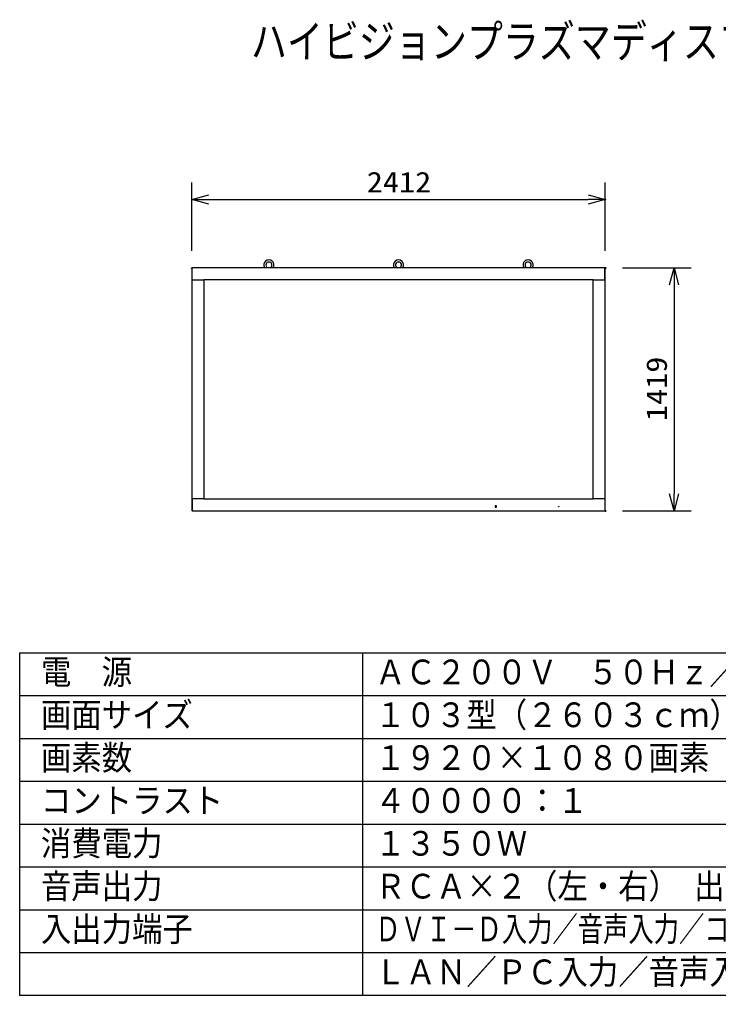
# Model space of a CAD drawing. Units: millimetres, scale not verified. Extents: x -63 to 63, y -57 to 57.
# Drawn here: x -62.5 to 19, y -56.5 to 57.4 of the extents above; entities that cross this region are included whole.
import ezdxf
from ezdxf.enums import TextEntityAlignment as Align

# ---------------------------------------------------------------- set-up
doc = ezdxf.new("R2010")
doc.units = ezdxf.units.MM
doc.header["$LTSCALE"] = 0.190236
doc.header["$PDMODE"] = 32
doc.header["$PDSIZE"] = 0.0951
for name, color, linetype in [('0-0_MOJI1', 2, 'Continuous'), ('0-2_GAIKEI', 1, 'Continuous'), ('0-3_WAKU', 7, 'Continuous')]:
    doc.layers.add(name, color=color, linetype=linetype)
doc.styles.add('ＭＳ ゴシック', font='')
doc.styles.get('ＭＳ ゴシック').set_extended_font_data('MS Gothic')

# ---------------------------------------------------------------- blocks, each defined once
blk = doc.blocks.new('_OPEN30')
at = {"layer": '0-3_WAKU'}
blk.add_line((0, 0), (-1, 0), dxfattribs=at)
blk.add_lwpolyline([(-1, 0.26795), (0, 0), (-1, -0.26795)], dxfattribs=at)

msp = doc.modelspace()

# ---------------------------------------------------------------- linework, layer by layer
at = {"layer": '0-2_GAIKEI', "color": 3}
for p, q in [((-42.4039, 30.3804), (-42.4039, 38.3804)), ((5.8402, 30.3804), (5.8402, 38.3804)), ((-40.4038, 36.3804), (3.8402, 36.3804)), ((7.8611, 28.4188), (15.8612, 28.4188)), ((13.8612, 26.4188), (13.8612, 2.0348)), ((7.8611, 0.0348), (15.8612, 0.0348))]:
    msp.add_line(p, q, dxfattribs=at)
at = {"layer": '0-2_GAIKEI', "color": 7}
for p, q in [((-42.4039, 28.3668), (-42.4039, 0.0868)), ((5.7802, 28.4188), (-42.3439, 28.4188)), ((5.8402, 0.0868), (5.8402, 28.3668)), ((-42.3439, 1.4408), (-42.3439, 0.0348)), ((-42.4039, 0.0868), (-42.3539, 0.0368)), ((-42.3539, 0.0368), (-42.3439, 0.0368)), ((-42.3439, 0.0348), (5.7802, 0.0348))]:
    msp.add_line(p, q, dxfattribs=at)
at = {"layer": '0-2_GAIKEI'}
for p, q in [((-42.3439, 27.0128), (-42.3439, 28.4188)), ((5.7802, 27.0128), (5.7802, 28.4188)), ((5.7902, 28.4168), (5.7802, 28.4168)), ((5.8402, 28.3668), (5.7902, 28.4168)), ((-42.3412, 27.0028), (-42.3408, 27.0023)), ((-42.3239, 26.9928), (-40.9878, 26.9928)), ((-40.9878, 26.9928), (-40.9778, 26.9928)), ((-40.9778, 26.9928), (-40.9778, 1.4608)), ((4.4142, 26.9928), (-40.9778, 26.9928)), ((4.4142, 26.9928), (4.4242, 26.9928)), ((4.4142, 1.4608), (4.4142, 26.9928)), ((4.4242, 26.9928), (5.7602, 26.9928)), ((-40.9878, 1.4608), (-42.3239, 1.4608)), ((-40.9778, 1.4608), (-40.9878, 1.4608)), ((-40.9778, 1.4608), (4.4142, 1.4608)), ((4.4242, 1.4608), (4.4142, 1.4608)), ((5.7602, 1.4608), (4.4242, 1.4608)), ((5.7775, 1.4508), (5.7772, 1.4513)), ((5.7802, 1.4408), (5.7802, 0.0348)), ((-7.0108, 0.6118), (-7.0108, 0.4898)), ((-6.8788, 0.6218), (-7.0008, 0.6218)), ((-7.0008, 0.4798), (-6.8788, 0.4798)), ((-6.8688, 0.4898), (-6.8688, 0.6118)), ((0.3742, 0.5308), (0.3742, 0.5708)), ((0.3802, 0.5768), (0.4202, 0.5768)), ((0.4202, 0.5248), (0.3802, 0.5248)), ((0.4262, 0.5708), (0.4262, 0.5308))]:
    msp.add_line(p, q, dxfattribs=at)
at = {"layer": '0-2_GAIKEI', "color": 7}
for points in [[(-42.3439, 28.4168), (-42.3539, 28.4168), (-42.4039, 28.3668)], [(-42.3408, 1.4515), (-42.3408, 1.4514), (-42.3408, 1.4513), (-42.3409, 1.4513), (-42.3409, 1.4512), (-42.3409, 1.4512), (-42.341, 1.4511), (-42.341, 1.451), (-42.3411, 1.451), (-42.3411, 1.4509), (-42.3411, 1.4508), (-42.3412, 1.4508)], [(-42.339, 1.4538), (-42.3391, 1.4537), (-42.3391, 1.4537), (-42.3392, 1.4536), (-42.3392, 1.4536), (-42.3393, 1.4535), (-42.3393, 1.4534), (-42.3394, 1.4534), (-42.3394, 1.4533), (-42.3395, 1.4533), (-42.3395, 1.4532), (-42.3396, 1.4532), (-42.3396, 1.4531), (-42.3396, 1.453), (-42.3397, 1.453), (-42.3397, 1.4529), (-42.3398, 1.4529), (-42.3398, 1.4528), (-42.3399, 1.4528), (-42.3399, 1.4527), (-42.34, 1.4526), (-42.34, 1.4526), (-42.34, 1.4525), (-42.3401, 1.4525), (-42.3401, 1.4524), (-42.3402, 1.4523), (-42.3402, 1.4523), (-42.3403, 1.4522), (-42.3403, 1.4522), (-42.3403, 1.4521), (-42.3404, 1.452), (-42.3404, 1.452), (-42.3405, 1.4519), (-42.3405, 1.4518), (-42.3406, 1.4518), (-42.3406, 1.4517), (-42.3406, 1.4517), (-42.3407, 1.4516), (-42.3407, 1.4515), (-42.3408, 1.4515)]]:
    msp.add_lwpolyline(points, dxfattribs=at)
at = {"layer": '0-2_GAIKEI'}
for points in [[(5.7754, 26.9998), (5.7755, 26.9999), (5.7755, 26.9999), (5.7756, 27), (5.7756, 27), (5.7757, 27.0001), (5.7757, 27.0001), (5.7757, 27.0002), (5.7758, 27.0003), (5.7758, 27.0003), (5.7759, 27.0004), (5.7759, 27.0004), (5.776, 27.0005), (5.776, 27.0006), (5.7761, 27.0006), (5.7761, 27.0007), (5.7762, 27.0007), (5.7762, 27.0008), (5.7762, 27.0008), (5.7763, 27.0009), (5.7763, 27.001), (5.7764, 27.001), (5.7764, 27.0011), (5.7765, 27.0011), (5.7765, 27.0012), (5.7766, 27.0013), (5.7766, 27.0013), (5.7766, 27.0014), (5.7767, 27.0014), (5.7767, 27.0015), (5.7768, 27.0016), (5.7768, 27.0016), (5.7768, 27.0017), (5.7769, 27.0018), (5.7769, 27.0018), (5.777, 27.0019), (5.777, 27.0019), (5.777, 27.002), (5.7771, 27.0021), (5.7771, 27.0021)], [(5.7771, 27.0021), (5.7772, 27.0022), (5.7772, 27.0022), (5.7772, 27.0023), (5.7773, 27.0024), (5.7773, 27.0024), (5.7774, 27.0025), (5.7774, 27.0026), (5.7774, 27.0026), (5.7775, 27.0027), (5.7775, 27.0028), (5.7775, 27.0028)]]:
    msp.add_lwpolyline(points, dxfattribs=at)
for centre, radius, start, end in [((-33.4041, 28.7368), 0.6, 330.22029, 209.77971), ((-33.4041, 28.7368), 0.35, 90, 238.36739), ((-33.4041, 28.7368), 0.35, 301.63261, 90), ((-18.2841, 28.7368), 0.6, 330.22029, 209.77971), ((-18.2841, 28.7368), 0.35, 90, 238.36739), ((-18.2841, 28.7368), 0.35, 301.63261, 90), ((-3.164, 28.7368), 0.6, 330.22029, 209.77971), ((-3.164, 28.7368), 0.35, 90, 238.36739), ((-3.164, 28.7368), 0.35, 301.63261, 90), ((-42.3239, 27.0128), 0.02, 180, 210), ((-42.3239, 27.0128), 0.02, 210, 211.80956), ((-42.3239, 27.0128), 0.02, 211.80956, 270), ((5.7602, 27.0128), 0.02, 270, 319.44867), ((5.7602, 27.0128), 0.02, 319.44867, 330), ((5.7602, 27.0128), 0.02, 330, 0), ((5.7602, 1.4408), 0.02, 31.80956, 90), ((5.7602, 1.4408), 0.02, 30, 31.80956), ((5.7602, 1.4408), 0.02, 0, 30), ((-7.0008, 0.6118), 0.01, 90, 180), ((-7.0008, 0.4898), 0.01, 180, 270), ((-6.8788, 0.6118), 0.01, 0, 90), ((-6.8788, 0.4898), 0.01, 270, 0), ((0.3802, 0.5708), 0.006, 90, 180), ((0.3802, 0.5308), 0.006, 180, 270), ((0.4202, 0.5708), 0.006, 0, 90), ((0.4202, 0.5308), 0.006, 270, 0)]:
    msp.add_arc(centre, radius, start, end, dxfattribs=at)
at = {"layer": '0-2_GAIKEI', "color": 7}
for start, end in [(150, 180), (139.44867, 150), (90, 139.44867)]:
    msp.add_arc((-42.3239, 1.4408), 0.02, start, end, dxfattribs=at)
at = {"layer": '0-3_WAKU', "color": 4}
for p, q in [((-62.5001, -16.5), (-62.5001, -56.5001)), ((-62.5001, -16.5), (62.5001, -16.5)), ((-22.5, -16.5), (-22.5, -56.5001))]:
    msp.add_line(p, q, dxfattribs=at)
at = {"layer": '0-3_WAKU', "color": 1}
for p, q in [((-62.5001, -21.5), (62.5001, -21.5)), ((-62.5001, -26.5), (62.5001, -26.5)), ((-62.5001, -31.5001), (62.5001, -31.5001)), ((-62.5001, -36.5001), (62.5001, -36.5001)), ((-62.5001, -41.5001), (62.5001, -41.5001)), ((-62.5001, -46.5001), (62.5001, -46.5001)), ((-62.5001, -51.5001), (62.5001, -51.5001))]:
    msp.add_line(p, q, dxfattribs=at)
at = {"layer": '0-3_WAKU', "color": 4}
msp.add_lwpolyline([(62.5001, -16.5), (62.5001, -56.5001), (-62.5001, -56.5001)], dxfattribs=at)
at = {"layer": '0-3_WAKU'}
for p in [(5.8402, 36.3804), (-42.4039, 28.3804), (5.8402, 28.3804), (5.8611, 28.4188), (5.8611, 0.0348), (13.8612, 0.0348)]:
    msp.add_point(p, dxfattribs=at)

# ---------------------------------------------------------------- block references
at = {"layer": '0-2_GAIKEI', "xscale": 2, "yscale": 2}
for p, rotation in [((-42.4039, 36.3804), 180), ((13.8612, 28.4188), 90), ((13.8612, 0.0348), 270)]:
    msp.add_blockref('_OPEN30', p, dxfattribs=dict(at, rotation=rotation))
msp.add_blockref('_OPEN30', (5.8402, 36.3804), dxfattribs=at)

# ---------------------------------------------------------------- texts
at = {"layer": '0-0_MOJI1', "style": 'ＭＳ ゴシック'}
for s, height, width, p in [('ハイビジョンプラズマディスプレイ', 3.848, 0.8, (-35.5001, 51.7599)), ('電  源', 2.887, 0.9, (-60.0001, -21.0552)), ('ＡＣ２００Ｖ\u3000５０Ｈｚ／６０Ｈｚ', 2.887, 0.9, (-21, -21.0552)), ('画面サイズ', 2.887, 0.9, (-60.0001, -26.0552)), ('１０３型（２６０３ｃｍ）１６：９', 2.887, 0.9, (-21, -26.0552)), ('画素数', 2.887, 0.9, (-60.0001, -31.0552)), ('１９２０×１０８０画素', 2.887, 0.9, (-21, -31.0552)), ('コントラスト', 2.887, 0.9, (-60.0001, -36.0552)), ('４００００：１', 2.887, 0.9, (-21, -36.0552)), ('消費電力', 2.887, 0.9, (-60.0001, -41.0552)), ('１３５０Ｗ', 2.887, 0.9, (-21, -41.0552)), ('音声出力', 2.887, 0.9, (-60.0001, -46.0552)), ('ＲＣＡ×２（左・右） 出力：可変', 2.887, 0.9, (-21, -46.0552)), ('入出力端子', 2.887, 0.9, (-60.0001, -51.0552)), ('ＤＶＩ－Ｄ入力／音声入力／コンポーネント入力／音声入力', 2.887, 0.75, (-21, -51.0552)), ('ＬＡＮ／ＰＣ入力／音声入力／シリアル', 2.887, 0.9, (-21, -56.0552))]:
    msp.add_text(s, height=height, dxfattribs=dict(at, width=width)).set_placement(p, align=Align.BOTTOM_LEFT)
at = {"layer": '0-2_GAIKEI', "color": 3, "style": 'ＭＳ ゴシック', "width": 1.15}
msp.add_text('2412', height=2.406, dxfattribs=at).set_placement((-21.9892, 36.49), align=Align.BOTTOM_LEFT)
msp.add_text('1419', height=2.406, rotation=90, dxfattribs=at).set_placement((13.7516, 10.5194), align=Align.BOTTOM_LEFT)

doc.saveas('drawing.dxf')
